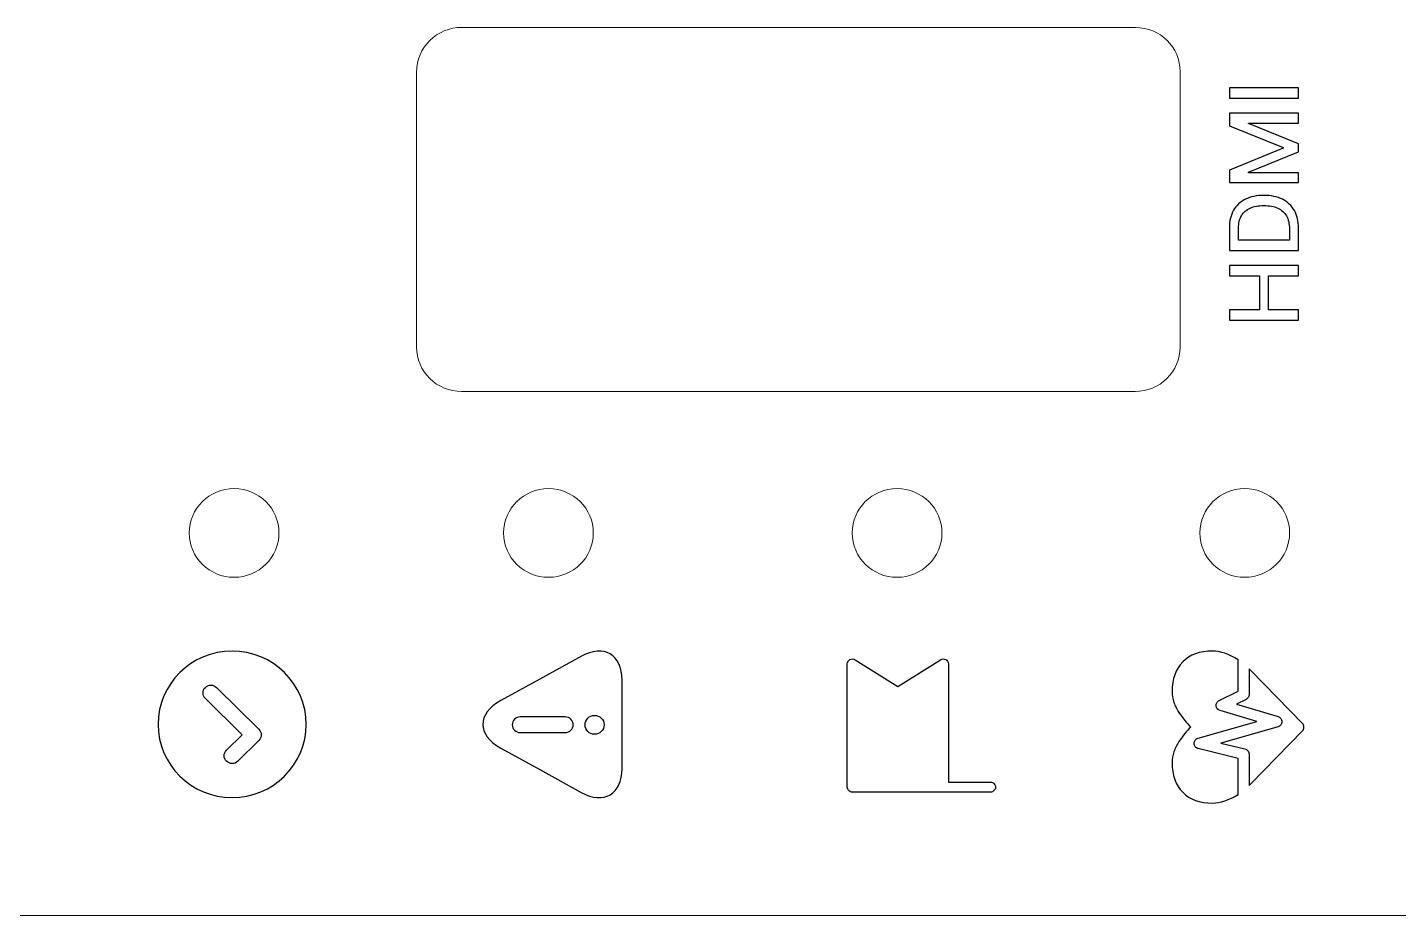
# Model space of a CAD drawing. Header units: millimetres. Extents: x -62 to 62, y -18 to 18.
# Drawn here: x -17.38 to 13.53, y -18.5 to 1.5 of the extents above; entities that cross this region are included whole.
import ezdxf
from ezdxf.lldxf.tags import DXFTag

# ---------------------------------------------------------------- set-up
doc = ezdxf.new("R2010")
doc.units = ezdxf.units.MM
doc.header["$MEASUREMENT"] = 0
doc.layers.add('Layer 1', color=7, linetype='Continuous')
tags = doc.linetypes.add('New Line1', pattern=[0.2, 0.1, -0.1]).pattern_tags.tags
tags[6:7] = [DXFTag(74, 4), DXFTag(75, 0), DXFTag(340, '0'), DXFTag(46, 1.0), DXFTag(50, 0.0), DXFTag(44, 0.0), DXFTag(45, 0.0)]
tags[4:5] = [DXFTag(74, 4), DXFTag(75, 0), DXFTag(340, '0'), DXFTag(46, 1.0), DXFTag(50, 0.0), DXFTag(44, 0.0), DXFTag(45, 0.0)]
tags = doc.linetypes.add('New Line10', pattern=[0.2, 0.1, -0.1]).pattern_tags.tags
tags[6:7] = [DXFTag(74, 4), DXFTag(75, 0), DXFTag(340, '0'), DXFTag(46, 1.0), DXFTag(50, 0.0), DXFTag(44, 0.0), DXFTag(45, 0.0)]
tags[4:5] = [DXFTag(74, 4), DXFTag(75, 0), DXFTag(340, '0'), DXFTag(46, 1.0), DXFTag(50, 0.0), DXFTag(44, 0.0), DXFTag(45, 0.0)]
tags = doc.linetypes.add('New Line11', pattern=[0.2, 0.1, -0.1]).pattern_tags.tags
tags[6:7] = [DXFTag(74, 4), DXFTag(75, 0), DXFTag(340, '0'), DXFTag(46, 1.0), DXFTag(50, 0.0), DXFTag(44, 0.0), DXFTag(45, 0.0)]
tags[4:5] = [DXFTag(74, 4), DXFTag(75, 0), DXFTag(340, '0'), DXFTag(46, 1.0), DXFTag(50, 0.0), DXFTag(44, 0.0), DXFTag(45, 0.0)]
tags = doc.linetypes.add('New Line12', pattern=[0.2, 0.1, -0.1]).pattern_tags.tags
tags[6:7] = [DXFTag(74, 4), DXFTag(75, 0), DXFTag(340, '0'), DXFTag(46, 1.0), DXFTag(50, 0.0), DXFTag(44, 0.0), DXFTag(45, 0.0)]
tags[4:5] = [DXFTag(74, 4), DXFTag(75, 0), DXFTag(340, '0'), DXFTag(46, 1.0), DXFTag(50, 0.0), DXFTag(44, 0.0), DXFTag(45, 0.0)]
tags = doc.linetypes.add('New Line13', pattern=[0.2, 0.1, -0.1]).pattern_tags.tags
tags[6:7] = [DXFTag(74, 4), DXFTag(75, 0), DXFTag(340, '0'), DXFTag(46, 1.0), DXFTag(50, 0.0), DXFTag(44, 0.0), DXFTag(45, 0.0)]
tags[4:5] = [DXFTag(74, 4), DXFTag(75, 0), DXFTag(340, '0'), DXFTag(46, 1.0), DXFTag(50, 0.0), DXFTag(44, 0.0), DXFTag(45, 0.0)]
tags = doc.linetypes.add('New Line2', pattern=[0.2, 0.1, -0.1]).pattern_tags.tags
tags[6:7] = [DXFTag(74, 4), DXFTag(75, 0), DXFTag(340, '0'), DXFTag(46, 1.0), DXFTag(50, 0.0), DXFTag(44, 0.0), DXFTag(45, 0.0)]
tags[4:5] = [DXFTag(74, 4), DXFTag(75, 0), DXFTag(340, '0'), DXFTag(46, 1.0), DXFTag(50, 0.0), DXFTag(44, 0.0), DXFTag(45, 0.0)]
tags = doc.linetypes.add('New Line3', pattern=[0.2, 0.1, -0.1]).pattern_tags.tags
tags[6:7] = [DXFTag(74, 4), DXFTag(75, 0), DXFTag(340, '0'), DXFTag(46, 1.0), DXFTag(50, 0.0), DXFTag(44, 0.0), DXFTag(45, 0.0)]
tags[4:5] = [DXFTag(74, 4), DXFTag(75, 0), DXFTag(340, '0'), DXFTag(46, 1.0), DXFTag(50, 0.0), DXFTag(44, 0.0), DXFTag(45, 0.0)]
tags = doc.linetypes.add('New Line4', pattern=[0.2, 0.1, -0.1]).pattern_tags.tags
tags[6:7] = [DXFTag(74, 4), DXFTag(75, 0), DXFTag(340, '0'), DXFTag(46, 1.0), DXFTag(50, 0.0), DXFTag(44, 0.0), DXFTag(45, 0.0)]
tags[4:5] = [DXFTag(74, 4), DXFTag(75, 0), DXFTag(340, '0'), DXFTag(46, 1.0), DXFTag(50, 0.0), DXFTag(44, 0.0), DXFTag(45, 0.0)]
tags = doc.linetypes.add('New Line46', pattern=[0.2, 0.1, -0.1]).pattern_tags.tags
tags[6:7] = [DXFTag(74, 4), DXFTag(75, 0), DXFTag(340, '0'), DXFTag(46, 1.0), DXFTag(50, 0.0), DXFTag(44, 0.0), DXFTag(45, 0.0)]
tags[4:5] = [DXFTag(74, 4), DXFTag(75, 0), DXFTag(340, '0'), DXFTag(46, 1.0), DXFTag(50, 0.0), DXFTag(44, 0.0), DXFTag(45, 0.0)]
tags = doc.linetypes.add('New Line6', pattern=[0.2, 0.1, -0.1]).pattern_tags.tags
tags[6:7] = [DXFTag(74, 4), DXFTag(75, 0), DXFTag(340, '0'), DXFTag(46, 1.0), DXFTag(50, 0.0), DXFTag(44, 0.0), DXFTag(45, 0.0)]
tags[4:5] = [DXFTag(74, 4), DXFTag(75, 0), DXFTag(340, '0'), DXFTag(46, 1.0), DXFTag(50, 0.0), DXFTag(44, 0.0), DXFTag(45, 0.0)]
tags = doc.linetypes.add('New Line7', pattern=[0.2, 0.1, -0.1]).pattern_tags.tags
tags[6:7] = [DXFTag(74, 4), DXFTag(75, 0), DXFTag(340, '0'), DXFTag(46, 1.0), DXFTag(50, 0.0), DXFTag(44, 0.0), DXFTag(45, 0.0)]
tags[4:5] = [DXFTag(74, 4), DXFTag(75, 0), DXFTag(340, '0'), DXFTag(46, 1.0), DXFTag(50, 0.0), DXFTag(44, 0.0), DXFTag(45, 0.0)]
tags = doc.linetypes.add('New Line8', pattern=[0.2, 0.1, -0.1]).pattern_tags.tags
tags[6:7] = [DXFTag(74, 4), DXFTag(75, 0), DXFTag(340, '0'), DXFTag(46, 1.0), DXFTag(50, 0.0), DXFTag(44, 0.0), DXFTag(45, 0.0)]
tags[4:5] = [DXFTag(74, 4), DXFTag(75, 0), DXFTag(340, '0'), DXFTag(46, 1.0), DXFTag(50, 0.0), DXFTag(44, 0.0), DXFTag(45, 0.0)]
tags = doc.linetypes.add('New Line9', pattern=[0.2, 0.1, -0.1]).pattern_tags.tags
tags[6:7] = [DXFTag(74, 4), DXFTag(75, 0), DXFTag(340, '0'), DXFTag(46, 1.0), DXFTag(50, 0.0), DXFTag(44, 0.0), DXFTag(45, 0.0)]
tags[4:5] = [DXFTag(74, 4), DXFTag(75, 0), DXFTag(340, '0'), DXFTag(46, 1.0), DXFTag(50, 0.0), DXFTag(44, 0.0), DXFTag(45, 0.0)]

msp = doc.modelspace()

# ---------------------------------------------------------------- linework, layer by layer
at = {"layer": 'Layer 1', "color": 1, "linetype": 'New Line11', "lineweight": 5}
msp.add_open_spline([(-7.5941, 1.4994), (-7.8619, 1.4994), (-8.119, 1.3935), (-8.3082, 1.2065), (-8.3082, 1.2065), (-8.4976, 1.0195), (-8.6046, 0.7655), (-8.6046, 0.501)], degree=3, knots=[0, 0, 0, 0, 0.3333333, 0.3333333, 0.3333333, 0.3333333, 1, 1, 1, 1], dxfattribs=at)
at = {"layer": 'Layer 1', "color": 1, "linetype": 'New Line12', "lineweight": 5}
msp.add_open_spline([(7.5903, 1.4994), (7.5903, 1.4994), (-7.5941, 1.4994), (-7.5941, 1.4994)], degree=3, dxfattribs=at)
at = {"layer": 'Layer 1', "color": 1, "linetype": 'New Line13', "lineweight": 5}
msp.add_open_spline([(8.6045, 0.501), (8.6045, 1.0549), (8.151, 1.4994), (7.594, 1.4994)], degree=3, dxfattribs=at)
at = {"layer": 'Layer 1', "color": 1, "linetype": 'New Line10', "lineweight": 5}
msp.add_open_spline([(-8.6046, 0.501), (-8.6046, 0.501), (-8.6046, -5.7009), (-8.6046, -5.7009)], degree=3, dxfattribs=at)
at = {"layer": 'Layer 1', "color": 1, "linetype": 'New Line6', "lineweight": 5}
msp.add_open_spline([(8.6045, -5.7009), (8.6045, -5.7009), (8.6045, 0.501), (8.6045, 0.501)], degree=3, dxfattribs=at)
at = {"layer": 'Layer 1'}
for points, knots in [([(9.7123, 0.1378), (9.7123, 0.1378), (11.2707, 0.1378), (11.2707, 0.1378), (11.2707, 0.1378), (11.2707, 0.1378), (11.2707, -0.0945), (11.2707, -0.0945), (11.2707, -0.0945), (11.2707, -0.0945), (9.7123, -0.0945), (9.7123, -0.0945), (9.7123, -0.0945), (9.7123, -0.0945), (9.7123, 0.1378), (9.7123, 0.1378)], [0, 0, 0, 0, 0.2, 0.2, 0.2, 0.2, 0.4, 0.4, 0.4, 0.4, 0.6, 0.6, 0.6, 0.6, 1, 1, 1, 1]), ([(9.7123, -1.994), (9.7123, -1.994), (9.7123, -1.7121), (9.7123, -1.7121), (9.7123, -1.7121), (9.7123, -1.7121), (10.9236, -1.2221), (10.9236, -1.2221), (10.9236, -1.2221), (10.9236, -1.2221), (10.9236, -1.204), (10.9236, -1.204), (10.9236, -1.204), (10.9236, -1.204), (9.7123, -0.714), (9.7123, -0.714), (9.7123, -0.714), (9.7123, -0.714), (9.7123, -0.4321), (9.7123, -0.4321), (9.7123, -0.4321), (9.7123, -0.4321), (11.2707, -0.4321), (11.2707, -0.4321), (11.2707, -0.4321), (11.2707, -0.4321), (11.2707, -0.653), (11.2707, -0.653), (11.2707, -0.653), (11.2707, -0.653), (10.143, -0.653), (10.143, -0.653), (10.143, -0.653), (10.143, -0.653), (10.143, -0.6674), (10.143, -0.6674), (10.143, -0.6674), (10.143, -0.6674), (11.2683, -1.1214), (11.2683, -1.1214), (11.2683, -1.1214), (11.2683, -1.1214), (11.2683, -1.3048), (11.2683, -1.3048), (11.2683, -1.3048), (11.2683, -1.3048), (10.1422, -1.7588), (10.1422, -1.7588), (10.1422, -1.7588), (10.1422, -1.7588), (10.1422, -1.773), (10.1422, -1.773), (10.1422, -1.773), (10.1422, -1.773), (11.2707, -1.773), (11.2707, -1.773), (11.2707, -1.773), (11.2707, -1.773), (11.2707, -1.994), (11.2707, -1.994), (11.2707, -1.994), (11.2707, -1.994), (9.7123, -1.994), (9.7123, -1.994)], [0, 0, 0, 0, 0.0588235, 0.0588235, 0.0588235, 0.0588235, 0.1176471, 0.1176471, 0.1176471, 0.1176471, 0.1764706, 0.1764706, 0.1764706, 0.1764706, 0.2352941, 0.2352941, 0.2352941, 0.2352941, 0.2941176, 0.2941176, 0.2941176, 0.2941176, 0.3529412, 0.3529412, 0.3529412, 0.3529412, 0.4117647, 0.4117647, 0.4117647, 0.4117647, 0.4705882, 0.4705882, 0.4705882, 0.4705882, 0.5294118, 0.5294118, 0.5294118, 0.5294118, 0.5882353, 0.5882353, 0.5882353, 0.5882353, 0.6470588, 0.6470588, 0.6470588, 0.6470588, 0.7058824, 0.7058824, 0.7058824, 0.7058824, 0.7647059, 0.7647059, 0.7647059, 0.7647059, 0.8235294, 0.8235294, 0.8235294, 0.8235294, 0.8823529, 0.8823529, 0.8823529, 0.8823529, 1, 1, 1, 1]), ([(11.2707, -3.0232), (11.2707, -3.0232), (11.2707, -3.5214), (11.2707, -3.5214), (11.2707, -3.5214), (11.2707, -3.5214), (9.7123, -3.5214), (9.7123, -3.5214), (9.7123, -3.5214), (9.7123, -3.5214), (9.7123, -3.0074), (9.7123, -3.0074), (9.7123, -3.0074), (9.7123, -2.8566), (9.7434, -2.727), (9.8059, -2.6188), (9.8059, -2.6188), (9.8677, -2.5106), (9.9569, -2.4277), (10.073, -2.37), (10.073, -2.37), (10.1886, -2.3118), (10.3273, -2.2828), (10.4891, -2.2828), (10.4891, -2.2828), (10.6515, -2.2828), (10.7912, -2.3121), (10.9075, -2.3708), (10.9075, -2.3708), (11.0244, -2.4289), (11.114, -2.513), (11.1772, -2.6233), (11.1772, -2.6233), (11.2393, -2.7336), (11.2707, -2.8669), (11.2707, -3.0232)], [0, 0, 0, 0, 0.1, 0.1, 0.1, 0.1, 0.2, 0.2, 0.2, 0.2, 0.3, 0.3, 0.3, 0.3, 0.4, 0.4, 0.4, 0.4, 0.5, 0.5, 0.5, 0.5, 0.6, 0.6, 0.6, 0.6, 0.7, 0.7, 0.7, 0.7, 0.8, 0.8, 0.8, 0.8, 1, 1, 1, 1]), ([(11.065, -3.2893), (11.065, -3.2893), (11.065, -3.036), (11.065, -3.036), (11.065, -3.036), (11.065, -2.9188), (11.0429, -2.8213), (10.9982, -2.7436), (10.9982, -2.7436), (10.9529, -2.666), (10.8879, -2.6078), (10.8026, -2.5692), (10.8026, -2.5692), (10.7169, -2.5306), (10.6126, -2.5113), (10.4891, -2.5113), (10.4891, -2.5113), (10.3669, -2.5113), (10.2633, -2.5306), (10.178, -2.5692), (10.178, -2.5692), (10.0927, -2.6073), (10.028, -2.6641), (9.984, -2.7398), (9.984, -2.7398), (9.9398, -2.8154), (9.9176, -2.9094), (9.9176, -3.0217), (9.9176, -3.0217), (9.9176, -3.0217), (9.9176, -3.2893), (9.9176, -3.2893), (9.9176, -3.2893), (9.9176, -3.2893), (11.065, -3.2893), (11.065, -3.2893)], [0, 0, 0, 0, 0.1, 0.1, 0.1, 0.1, 0.2, 0.2, 0.2, 0.2, 0.3, 0.3, 0.3, 0.3, 0.4, 0.4, 0.4, 0.4, 0.5, 0.5, 0.5, 0.5, 0.6, 0.6, 0.6, 0.6, 0.7, 0.7, 0.7, 0.7, 0.8, 0.8, 0.8, 0.8, 1, 1, 1, 1]), ([(11.2707, -5.0924), (11.2707, -5.0924), (9.7123, -5.0924), (9.7123, -5.0924), (9.7123, -5.0924), (9.7123, -5.0924), (9.7123, -4.8602), (9.7123, -4.8602), (9.7123, -4.8602), (9.7123, -4.8602), (10.3893, -4.8602), (10.3893, -4.8602), (10.3893, -4.8602), (10.3893, -4.8602), (10.3893, -4.0928), (10.3893, -4.0928), (10.3893, -4.0928), (10.3893, -4.0928), (9.7123, -4.0928), (9.7123, -4.0928), (9.7123, -4.0928), (9.7123, -4.0928), (9.7123, -3.8597), (9.7123, -3.8597), (9.7123, -3.8597), (9.7123, -3.8597), (11.2707, -3.8597), (11.2707, -3.8597), (11.2707, -3.8597), (11.2707, -3.8597), (11.2707, -4.0928), (11.2707, -4.0928), (11.2707, -4.0928), (11.2707, -4.0928), (10.5911, -4.0928), (10.5911, -4.0928), (10.5911, -4.0928), (10.5911, -4.0928), (10.5911, -4.8602), (10.5911, -4.8602), (10.5911, -4.8602), (10.5911, -4.8602), (11.2707, -4.8602), (11.2707, -4.8602), (11.2707, -4.8602), (11.2707, -4.8602), (11.2707, -5.0924), (11.2707, -5.0924)], [0, 0, 0, 0, 0.0769231, 0.0769231, 0.0769231, 0.0769231, 0.1538462, 0.1538462, 0.1538462, 0.1538462, 0.2307692, 0.2307692, 0.2307692, 0.2307692, 0.3076923, 0.3076923, 0.3076923, 0.3076923, 0.3846154, 0.3846154, 0.3846154, 0.3846154, 0.4615385, 0.4615385, 0.4615385, 0.4615385, 0.5384615, 0.5384615, 0.5384615, 0.5384615, 0.6153846, 0.6153846, 0.6153846, 0.6153846, 0.6923077, 0.6923077, 0.6923077, 0.6923077, 0.7692308, 0.7692308, 0.7692308, 0.7692308, 0.8461538, 0.8461538, 0.8461538, 0.8461538, 1, 1, 1, 1]), ([(-12.7632, -12.5448), (-11.8451, -12.5448), (-11.0937, -13.287), (-11.0937, -14.1941), (-11.0937, -14.1941), (-11.0937, -15.1013), (-11.8451, -15.8434), (-12.7632, -15.8434), (-12.7632, -15.8434), (-13.6813, -15.8434), (-14.4327, -15.1013), (-14.4327, -14.1941), (-14.4327, -14.1941), (-14.4327, -13.287), (-13.6813, -12.5448), (-12.7632, -12.5448)], [0, 0, 0, 0, 0.2, 0.2, 0.2, 0.2, 0.4, 0.4, 0.4, 0.4, 0.6, 0.6, 0.6, 0.6, 1, 1, 1, 1]), ([(-3.9747, -14.1939), (-3.9747, -14.1939), (-3.9747, -15.1935), (-3.9747, -15.1935), (-3.9747, -15.1935), (-3.9747, -15.7659), (-4.3882, -16.0051), (-4.8932, -15.7279), (-4.8932, -15.7279), (-4.8932, -15.7279), (-5.8303, -15.2134), (-5.8303, -15.2134), (-5.8303, -15.2134), (-5.8303, -15.2134), (-6.7105, -14.7283), (-6.7105, -14.7283), (-6.7105, -14.7283), (-7.2458, -14.4347), (-7.2458, -13.9531), (-6.7105, -13.6595), (-6.7105, -13.6595), (-6.7105, -13.6595), (-5.8285, -13.1746), (-5.8285, -13.1746), (-5.8285, -13.1746), (-5.8285, -13.1746), (-4.8914, -12.6599), (-4.8914, -12.6599), (-4.8914, -12.6599), (-4.3865, -12.3828), (-3.9729, -12.6236), (-3.9729, -13.1943), (-3.9729, -13.1943), (-3.9729, -13.1943), (-3.9729, -14.1939), (-3.9729, -14.1939), (-3.9729, -14.1939), (-3.9729, -14.1939), (-3.9747, -14.1939), (-3.9747, -14.1939)], [0, 0, 0, 0, 0.0909091, 0.0909091, 0.0909091, 0.0909091, 0.1818182, 0.1818182, 0.1818182, 0.1818182, 0.2727273, 0.2727273, 0.2727273, 0.2727273, 0.3636364, 0.3636364, 0.3636364, 0.3636364, 0.4545455, 0.4545455, 0.4545455, 0.4545455, 0.5454545, 0.5454545, 0.5454545, 0.5454545, 0.6363636, 0.6363636, 0.6363636, 0.6363636, 0.7272727, 0.7272727, 0.7272727, 0.7272727, 0.8181818, 0.8181818, 0.8181818, 0.8181818, 1, 1, 1, 1]), ([(9.327, -12.5448), (9.5141, -12.5448), (9.7073, -12.6104), (9.907, -12.7415), (9.907, -12.7415), (9.907, -12.7415), (9.907, -13.4462), (9.907, -13.4462), (9.907, -13.4462), (9.907, -13.4462), (9.4798, -13.6582), (9.4798, -13.6582), (9.4798, -13.6582), (9.458, -13.6683), (9.4405, -13.6846), (9.4277, -13.7069), (9.4277, -13.7069), (9.4149, -13.7291), (9.4095, -13.7523), (9.412, -13.7766), (9.412, -13.7766), (9.4184, -13.8338), (9.4481, -13.8695), (9.501, -13.8835), (9.501, -13.8835), (9.501, -13.8835), (10.3323, -14.1298), (10.3323, -14.1298), (10.3323, -14.1298), (10.3323, -14.1298), (9.0063, -14.5041), (9.0063, -14.5041), (9.0063, -14.5041), (8.9807, -14.5117), (8.9592, -14.5267), (8.9423, -14.549), (8.9423, -14.549), (8.9256, -14.5713), (8.9174, -14.5963), (8.9174, -14.6243), (8.9174, -14.6243), (8.9174, -14.6525), (8.926, -14.6773), (8.9434, -14.6989), (8.9434, -14.6989), (8.9609, -14.7205), (8.9831, -14.7345), (9.0102, -14.7409), (9.0102, -14.7409), (9.0102, -14.7409), (9.907, -14.9623), (9.907, -14.9623), (9.907, -14.9623), (9.907, -14.9623), (9.907, -15.7702), (9.907, -15.7702), (9.907, -15.7702), (9.7073, -15.9013), (9.5141, -15.9669), (9.327, -15.9669), (9.327, -15.9669), (9.0434, -15.9669), (8.8221, -15.8861), (8.662, -15.7243), (8.662, -15.7243), (8.5025, -15.5626), (8.4224, -15.3391), (8.4224, -15.0541), (8.4224, -15.0541), (8.4224, -14.9751), (8.4363, -14.8946), (8.4639, -14.8125), (8.4639, -14.8125), (8.4917, -14.7303), (8.5292, -14.6539), (8.576, -14.5834), (8.576, -14.5834), (8.6231, -14.5127), (8.6674, -14.4519), (8.7084, -14.401), (8.7084, -14.401), (8.7499, -14.3501), (8.7935, -14.3017), (8.8399, -14.2558), (8.8399, -14.2558), (8.7935, -14.2101), (8.7499, -14.1617), (8.7084, -14.1107), (8.7084, -14.1107), (8.6674, -14.0598), (8.6231, -13.999), (8.576, -13.9283), (8.576, -13.9283), (8.5292, -13.8577), (8.4917, -13.7813), (8.4639, -13.6993), (8.4639, -13.6993), (8.4363, -13.6171), (8.4224, -13.5366), (8.4224, -13.4576), (8.4224, -13.4576), (8.4224, -13.1724), (8.5025, -12.949), (8.662, -12.7874), (8.662, -12.7874), (8.8221, -12.6258), (9.0434, -12.5448), (9.327, -12.5448)], [0, 0, 0, 0, 0.0357143, 0.0357143, 0.0357143, 0.0357143, 0.0714286, 0.0714286, 0.0714286, 0.0714286, 0.1071429, 0.1071429, 0.1071429, 0.1071429, 0.1428571, 0.1428571, 0.1428571, 0.1428571, 0.1785714, 0.1785714, 0.1785714, 0.1785714, 0.2142857, 0.2142857, 0.2142857, 0.2142857, 0.25, 0.25, 0.25, 0.25, 0.2857143, 0.2857143, 0.2857143, 0.2857143, 0.3214286, 0.3214286, 0.3214286, 0.3214286, 0.3571429, 0.3571429, 0.3571429, 0.3571429, 0.3928571, 0.3928571, 0.3928571, 0.3928571, 0.4285714, 0.4285714, 0.4285714, 0.4285714, 0.4642857, 0.4642857, 0.4642857, 0.4642857, 0.5, 0.5, 0.5, 0.5, 0.5357143, 0.5357143, 0.5357143, 0.5357143, 0.5714286, 0.5714286, 0.5714286, 0.5714286, 0.6071429, 0.6071429, 0.6071429, 0.6071429, 0.6428571, 0.6428571, 0.6428571, 0.6428571, 0.6785714, 0.6785714, 0.6785714, 0.6785714, 0.7142857, 0.7142857, 0.7142857, 0.7142857, 0.75, 0.75, 0.75, 0.75, 0.7857143, 0.7857143, 0.7857143, 0.7857143, 0.8214286, 0.8214286, 0.8214286, 0.8214286, 0.8571429, 0.8571429, 0.8571429, 0.8571429, 0.8928571, 0.8928571, 0.8928571, 0.8928571, 0.9285714, 0.9285714, 0.9285714, 0.9285714, 1, 1, 1, 1]), ([(3.3783, -15.495), (3.3783, -15.495), (3.3783, -12.8336), (3.3783, -12.8336), (3.3783, -12.8336), (3.3783, -12.7452), (3.2796, -12.6912), (3.2036, -12.7384), (3.2036, -12.7384), (3.2036, -12.7384), (2.2398, -13.338), (2.2398, -13.338), (2.2398, -13.338), (2.2398, -13.338), (1.2762, -12.7384), (1.2762, -12.7384), (1.2762, -12.7384), (1.2591, -12.7278), (1.2391, -12.7218), (1.2187, -12.7212), (1.2187, -12.7212), (1.1985, -12.7206), (1.1784, -12.7254), (1.1606, -12.7352), (1.1606, -12.7352), (1.1427, -12.7448), (1.1278, -12.7591), (1.1174, -12.7764), (1.1174, -12.7764), (1.107, -12.7938), (1.1017, -12.8135), (1.1017, -12.8336), (1.1017, -12.8336), (1.1017, -12.8336), (1.1017, -15.6074), (1.1017, -15.6074), (1.1017, -15.6074), (1.1017, -15.6373), (1.1137, -15.6659), (1.1349, -15.6869), (1.1349, -15.6869), (1.1562, -15.7081), (1.1853, -15.7199), (1.2156, -15.7199), (1.2156, -15.7199), (1.2156, -15.7199), (4.3267, -15.7199), (4.3267, -15.7199), (4.3267, -15.7199), (4.3571, -15.7199), (4.386, -15.7081), (4.4074, -15.6869), (4.4074, -15.6869), (4.4285, -15.6659), (4.4406, -15.6373), (4.4406, -15.6074), (4.4406, -15.6074), (4.4406, -15.5777), (4.4285, -15.549), (4.4074, -15.5279), (4.4074, -15.5279), (4.386, -15.5069), (4.3571, -15.495), (4.3267, -15.495), (4.3267, -15.495), (4.3267, -15.495), (3.3783, -15.495), (3.3783, -15.495)], [0, 0, 0, 0, 0.0555556, 0.0555556, 0.0555556, 0.0555556, 0.1111111, 0.1111111, 0.1111111, 0.1111111, 0.1666667, 0.1666667, 0.1666667, 0.1666667, 0.2222222, 0.2222222, 0.2222222, 0.2222222, 0.2777778, 0.2777778, 0.2777778, 0.2777778, 0.3333333, 0.3333333, 0.3333333, 0.3333333, 0.3888889, 0.3888889, 0.3888889, 0.3888889, 0.4444444, 0.4444444, 0.4444444, 0.4444444, 0.5, 0.5, 0.5, 0.5, 0.5555556, 0.5555556, 0.5555556, 0.5555556, 0.6111111, 0.6111111, 0.6111111, 0.6111111, 0.6666667, 0.6666667, 0.6666667, 0.6666667, 0.7222222, 0.7222222, 0.7222222, 0.7222222, 0.7777778, 0.7777778, 0.7777778, 0.7777778, 0.8333333, 0.8333333, 0.8333333, 0.8333333, 0.8888889, 0.8888889, 0.8888889, 0.8888889, 1, 1, 1, 1]), ([(10.1544, -13.5226), (10.1544, -13.5226), (10.1544, -12.9402), (10.1544, -12.9402), (10.1544, -12.9402), (10.1623, -12.9464), (10.1691, -12.9528), (10.1747, -12.9592), (10.1747, -12.9592), (10.1805, -12.9656), (10.1855, -12.9714), (10.1891, -12.9764), (10.1891, -12.9764), (10.1891, -12.9764), (10.1969, -12.9822), (10.1969, -12.9822), (10.1969, -12.9822), (10.1969, -12.9822), (11.3568, -14.1718), (11.3568, -14.1718), (11.3568, -14.1718), (11.38, -14.1947), (11.3915, -14.2227), (11.3915, -14.2558), (11.3915, -14.2558), (11.3915, -14.289), (11.38, -14.317), (11.3568, -14.3399), (11.3568, -14.3399), (11.3568, -14.3399), (10.193, -15.5314), (10.193, -15.5314), (10.193, -15.5314), (10.1905, -15.5378), (10.1776, -15.5511), (10.1544, -15.5715), (10.1544, -15.5715), (10.1544, -15.5715), (10.1544, -14.8669), (10.1544, -14.8669), (10.1544, -14.8669), (10.1544, -14.8389), (10.1459, -14.8138), (10.1283, -14.7915), (10.1283, -14.7915), (10.1109, -14.7693), (10.0888, -14.7549), (10.0615, -14.7485), (10.0615, -14.7485), (10.0615, -14.7485), (9.5184, -14.6149), (9.5184, -14.6149), (9.5184, -14.6149), (9.5184, -14.6149), (10.8079, -14.2521), (10.8079, -14.2521), (10.8079, -14.2521), (10.8337, -14.2443), (10.8547, -14.2298), (10.8715, -14.2081), (10.8715, -14.2081), (10.8883, -14.1865), (10.8968, -14.1617), (10.8968, -14.1337), (10.8968, -14.1337), (10.8968, -14.1069), (10.8883, -14.0827), (10.8715, -14.0611), (10.8715, -14.0611), (10.8547, -14.0394), (10.8337, -14.0247), (10.8079, -14.0171), (10.8079, -14.0171), (10.8079, -14.0171), (9.8701, -13.7383), (9.8701, -13.7383), (9.8701, -13.7383), (9.8701, -13.7383), (10.0869, -13.6314), (10.0869, -13.6314), (10.0869, -13.6314), (10.132, -13.6085), (10.1544, -13.5722), (10.1544, -13.5226)], [0, 0, 0, 0, 0.0454545, 0.0454545, 0.0454545, 0.0454545, 0.0909091, 0.0909091, 0.0909091, 0.0909091, 0.1363636, 0.1363636, 0.1363636, 0.1363636, 0.1818182, 0.1818182, 0.1818182, 0.1818182, 0.2272727, 0.2272727, 0.2272727, 0.2272727, 0.2727273, 0.2727273, 0.2727273, 0.2727273, 0.3181818, 0.3181818, 0.3181818, 0.3181818, 0.3636364, 0.3636364, 0.3636364, 0.3636364, 0.4090909, 0.4090909, 0.4090909, 0.4090909, 0.4545455, 0.4545455, 0.4545455, 0.4545455, 0.5, 0.5, 0.5, 0.5, 0.5454545, 0.5454545, 0.5454545, 0.5454545, 0.5909091, 0.5909091, 0.5909091, 0.5909091, 0.6363636, 0.6363636, 0.6363636, 0.6363636, 0.6818182, 0.6818182, 0.6818182, 0.6818182, 0.7272727, 0.7272727, 0.7272727, 0.7272727, 0.7727273, 0.7727273, 0.7727273, 0.7727273, 0.8181818, 0.8181818, 0.8181818, 0.8181818, 0.8636364, 0.8636364, 0.8636364, 0.8636364, 0.9090909, 0.9090909, 0.9090909, 0.9090909, 1, 1, 1, 1]), ([(-13.1139, -13.3626), (-13.1835, -13.2936), (-13.2967, -13.2936), (-13.3664, -13.3626), (-13.3664, -13.3626), (-13.436, -13.4314), (-13.4363, -13.5431), (-13.3664, -13.6119), (-13.3664, -13.6119), (-13.3664, -13.6119), (-12.5386, -14.4302), (-12.5386, -14.4302), (-12.5386, -14.4302), (-12.5386, -14.4302), (-12.8893, -14.7761), (-12.8893, -14.7761), (-12.8893, -14.7761), (-12.9593, -14.845), (-12.9593, -14.9567), (-12.8897, -15.0255), (-12.8897, -15.0255), (-12.82, -15.0945), (-12.7068, -15.0946), (-12.6371, -15.0258), (-12.6371, -15.0258), (-12.6371, -15.0258), (-12.16, -14.5551), (-12.16, -14.5551), (-12.16, -14.5551), (-12.1264, -14.5221), (-12.1075, -14.4771), (-12.1075, -14.4303), (-12.1075, -14.4303), (-12.1075, -14.3835), (-12.1264, -14.3387), (-12.16, -14.3055), (-12.16, -14.3055), (-12.16, -14.3055), (-13.1139, -13.3626), (-13.1139, -13.3626)], [0, 0, 0, 0, 0.0909091, 0.0909091, 0.0909091, 0.0909091, 0.1818182, 0.1818182, 0.1818182, 0.1818182, 0.2727273, 0.2727273, 0.2727273, 0.2727273, 0.3636364, 0.3636364, 0.3636364, 0.3636364, 0.4545455, 0.4545455, 0.4545455, 0.4545455, 0.5454545, 0.5454545, 0.5454545, 0.5454545, 0.6363636, 0.6363636, 0.6363636, 0.6363636, 0.7272727, 0.7272727, 0.7272727, 0.7272727, 0.8181818, 0.8181818, 0.8181818, 0.8181818, 1, 1, 1, 1]), ([(-6.4513, -14.203), (-6.4513, -14.1055), (-6.3712, -14.0266), (-6.2727, -14.0266), (-6.2727, -14.0266), (-6.2727, -14.0266), (-5.2549, -14.0266), (-5.2549, -14.0266), (-5.2549, -14.0266), (-5.1564, -14.0266), (-5.0763, -14.1055), (-5.0763, -14.203), (-5.0763, -14.203), (-5.0763, -14.3003), (-5.1564, -14.3793), (-5.2549, -14.3793), (-5.2549, -14.3793), (-5.2549, -14.3793), (-6.2727, -14.3793), (-6.2727, -14.3793), (-6.2727, -14.3793), (-6.3712, -14.3793), (-6.4513, -14.3003), (-6.4513, -14.203)], [0, 0, 0, 0, 0.1428571, 0.1428571, 0.1428571, 0.1428571, 0.2857143, 0.2857143, 0.2857143, 0.2857143, 0.4285714, 0.4285714, 0.4285714, 0.4285714, 0.5714286, 0.5714286, 0.5714286, 0.5714286, 0.7142857, 0.7142857, 0.7142857, 0.7142857, 1, 1, 1, 1]), ([(-4.8085, -14.2065), (-4.8085, -14.3234), (-4.7124, -14.4181), (-4.5943, -14.4181), (-4.5943, -14.4181), (-4.4761, -14.4181), (-4.38, -14.3234), (-4.38, -14.2065), (-4.38, -14.2065), (-4.38, -14.2065), (-4.38, -14.2033), (-4.38, -14.2033), (-4.38, -14.2033), (-4.38, -14.0863), (-4.4761, -13.9917), (-4.5943, -13.9917), (-4.5943, -13.9917), (-4.7124, -13.9917), (-4.8085, -14.0863), (-4.8085, -14.2033), (-4.8085, -14.2033), (-4.8085, -14.2033), (-4.8085, -14.2065), (-4.8085, -14.2065)], [0, 0, 0, 0, 0.1428571, 0.1428571, 0.1428571, 0.1428571, 0.2857143, 0.2857143, 0.2857143, 0.2857143, 0.4285714, 0.4285714, 0.4285714, 0.4285714, 0.5714286, 0.5714286, 0.5714286, 0.5714286, 0.7142857, 0.7142857, 0.7142857, 0.7142857, 1, 1, 1, 1])]:
    msp.add_open_spline(points, degree=3, knots=knots, dxfattribs=at)
at = {"layer": 'Layer 1', "color": 1, "linetype": 'New Line9', "lineweight": 5}
msp.add_open_spline([(-8.6046, -5.7009), (-8.6046, -5.9655), (-8.4976, -6.2195), (-8.3082, -6.4065), (-8.3082, -6.4065), (-8.119, -6.5935), (-7.8619, -6.6993), (-7.5941, -6.6993)], degree=3, knots=[0, 0, 0, 0, 0.3333333, 0.3333333, 0.3333333, 0.3333333, 1, 1, 1, 1], dxfattribs=at)
at = {"layer": 'Layer 1', "color": 1, "linetype": 'New Line7', "lineweight": 5}
msp.add_open_spline([(7.5903, -6.6993), (7.8582, -6.6993), (8.1154, -6.5935), (8.3046, -6.4065), (8.3046, -6.4065), (8.4938, -6.2195), (8.601, -5.9655), (8.601, -5.7009)], degree=3, knots=[0, 0, 0, 0, 0.3333333, 0.3333333, 0.3333333, 0.3333333, 1, 1, 1, 1], dxfattribs=at)
at = {"layer": 'Layer 1', "color": 1, "linetype": 'New Line8', "lineweight": 5}
msp.add_open_spline([(-7.5941, -6.6993), (-7.5941, -6.6993), (7.5903, -6.6993), (7.5903, -6.6993)], degree=3, dxfattribs=at)
at = {"layer": 'Layer 1', "color": 1, "linetype": 'New Line4', "lineweight": 5}
msp.add_open_spline([(-12.7185, -8.8865), (-13.2792, -8.8865), (-13.7292, -9.3346), (-13.7292, -9.885), (-13.7292, -9.885), (-13.7292, -10.4387), (-13.2757, -10.8832), (-12.7185, -10.8832), (-12.7185, -10.8832), (-12.1579, -10.8832), (-11.708, -10.4352), (-11.708, -9.885), (-11.708, -9.885), (-11.7043, -9.3346), (-12.1579, -8.8865), (-12.7185, -8.8865)], degree=3, knots=[0, 0, 0, 0, 0.2, 0.2, 0.2, 0.2, 0.4, 0.4, 0.4, 0.4, 0.6, 0.6, 0.6, 0.6, 1, 1, 1, 1], dxfattribs=at)
at = {"layer": 'Layer 1', "color": 1, "linetype": 'New Line2', "lineweight": 5}
msp.add_open_spline([(-5.6335, -8.8865), (-6.1942, -8.8865), (-6.6441, -9.3346), (-6.6441, -9.885), (-6.6441, -9.885), (-6.6441, -10.4387), (-6.1905, -10.8832), (-5.6335, -10.8832), (-5.6335, -10.8832), (-5.0728, -10.8832), (-4.6228, -10.4352), (-4.6228, -9.885), (-4.6228, -9.885), (-4.6193, -9.3346), (-5.0728, -8.8865), (-5.6335, -8.8865)], degree=3, knots=[0, 0, 0, 0, 0.2, 0.2, 0.2, 0.2, 0.4, 0.4, 0.4, 0.4, 0.6, 0.6, 0.6, 0.6, 1, 1, 1, 1], dxfattribs=at)
at = {"layer": 'Layer 1', "color": 1, "linetype": 'New Line3', "lineweight": 5}
msp.add_open_spline([(2.2229, -8.8865), (1.6623, -8.8865), (1.2124, -9.3346), (1.2124, -9.885), (1.2124, -9.885), (1.2124, -10.4387), (1.6659, -10.8832), (2.2229, -10.8832), (2.2229, -10.8832), (2.7836, -10.8832), (3.2336, -10.4352), (3.2336, -9.885), (3.2336, -9.885), (3.2372, -9.3346), (2.7836, -8.8865), (2.2229, -8.8865)], degree=3, knots=[0, 0, 0, 0, 0.2, 0.2, 0.2, 0.2, 0.4, 0.4, 0.4, 0.4, 0.6, 0.6, 0.6, 0.6, 1, 1, 1, 1], dxfattribs=at)
at = {"layer": 'Layer 1', "color": 1, "linetype": 'New Line1', "lineweight": 5}
msp.add_open_spline([(10.058, -8.8865), (9.4973, -8.8865), (9.0473, -9.3346), (9.0473, -9.885), (9.0473, -9.885), (9.0473, -10.4387), (9.501, -10.8832), (10.058, -10.8832), (10.058, -10.8832), (10.6187, -10.8832), (11.0687, -10.4352), (11.0687, -9.885), (11.0687, -9.885), (11.0722, -9.3346), (10.6187, -8.8865), (10.058, -8.8865)], degree=3, knots=[0, 0, 0, 0, 0.2, 0.2, 0.2, 0.2, 0.4, 0.4, 0.4, 0.4, 0.6, 0.6, 0.6, 0.6, 1, 1, 1, 1], dxfattribs=at)
at = {"layer": 'Layer 1', "color": 1, "linetype": 'New Line46', "lineweight": 5}
msp.add_open_spline([(-60.2321, -18.4998), (-60.2321, -18.4998), (60.2285, -18.4998), (60.2285, -18.4998)], degree=3, dxfattribs=at)

doc.saveas('drawing.dxf')
